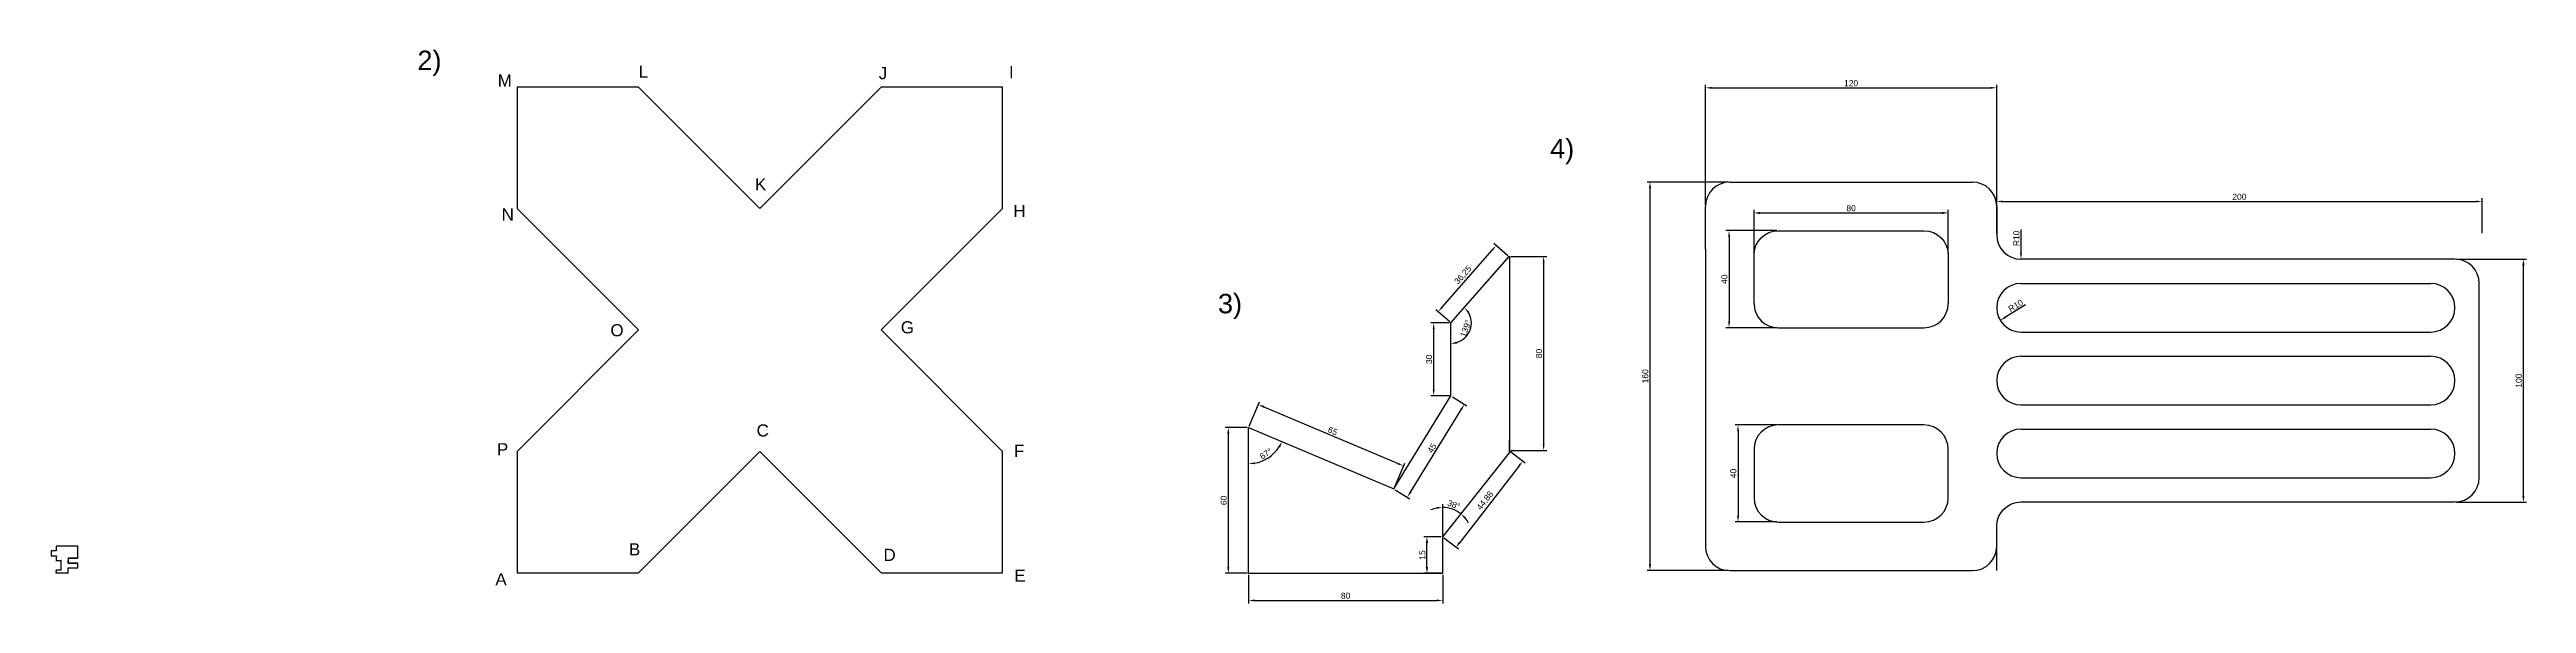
# Model space of a CAD drawing. Header units: millimetres. Extents: x 97 to 1890, y 87 to 1100.
# Drawn here: x 97 to 1118, y 87 to 315 of the extents above; entities that cross this region are included whole.
import ezdxf

# ---------------------------------------------------------------- set-up
doc = ezdxf.new("R2010")
doc.units = ezdxf.units.MM
doc.styles.get("Standard").update_dxf_attribs({"font": 'arial.ttf'})
doc.dimstyles.new('ISO-25', dxfattribs={"dimtxt": 2.5, "dimasz": 2.5, "dimexe": 1.25, "dimexo": 0.625, "dimtad": 1, "dimtxsty": 'Standard', "dimcen": 2.5, "dimadec": 0, "dimazin": 0, "dimtfac": 1, "dimtmove": 0, "dimatfit": 3, "dimfxl": 1, "dimarcsym": 0})

# ---------------------------------------------------------------- blocks, each defined once
blk = doc.blocks.new('*D1')
at = {"color": 0, "lineweight": -2, "transparency": 16777216}
for p, q in [((590.8, 159.8), (581.8, 159.8)), ((583.1, 102.3), (583.1, 157.3)), ((590.8, 99.8), (581.8, 99.8))]:
    blk.add_line(p, q, dxfattribs=at)
at = {"color": 0, "transparency": 16777216}
for points in [[(582.6, 157.3), (583.5, 157.3), (583.1, 159.8)], [(582.6, 102.3), (583.5, 102.3), (583.1, 99.8)]]:
    blk.add_solid(points, dxfattribs=at)
at = {"layer": 'Defpoints', "color": 0, "transparency": 16777216}
for p in [(583.1, 159.8), (591.4, 159.8), (591.4, 99.8)]:
    blk.add_point(p, dxfattribs=at)
at = {"color": 0, "transparency": 16777216, "insert": (581.2, 129.8), "char_height": 2.5, "attachment_point": 5, "rotation": 90}
blk.add_mtext('60', dxfattribs=at)
blk = doc.blocks.new('*D2')
at = {"color": 0, "lineweight": -2, "transparency": 16777216}
for p, q in [((591.7, 160.4), (595.9, 170.4)), ((597.7, 168.3), (653, 145)), ((651.5, 135.1), (655.8, 145.1))]:
    blk.add_line(p, q, dxfattribs=at)
at = {"color": 0, "transparency": 16777216}
for points in [[(597.9, 168.7), (597.6, 167.9), (595.4, 169.3)], [(653.1, 145.3), (652.8, 144.6), (655.3, 144)]]:
    blk.add_solid(points, dxfattribs=at)
at = {"layer": 'Defpoints', "color": 0, "transparency": 16777216}
for p in [(591.4, 159.8), (655.3, 144), (651.3, 134.5)]:
    blk.add_point(p, dxfattribs=at)
at = {"color": 0, "transparency": 16777216, "insert": (626.1, 158.4), "char_height": 2.5, "attachment_point": 5, "rotation": 337.0824}
blk.add_mtext('65', dxfattribs=at)
blk = doc.blocks.new('*D3')
at = {"color": 0, "lineweight": -2, "transparency": 16777216}
for p, q in [((658.1, 133.2), (679.1, 167.3)), ((675.4, 172.5), (681.4, 168.8)), ((651.8, 134.2), (657.9, 130.4))]:
    blk.add_line(p, q, dxfattribs=at)
at = {"color": 0, "transparency": 16777216}
for points in [[(678.7, 167.5), (679.4, 167.1), (680.4, 169.4)], [(657.8, 133.5), (658.5, 133), (656.8, 131.1)]]:
    blk.add_solid(points, dxfattribs=at)
at = {"layer": 'Defpoints', "color": 0, "transparency": 16777216}
for p in [(674.8, 172.9), (680.4, 169.4), (651.3, 134.5)]:
    blk.add_point(p, dxfattribs=at)
at = {"color": 0, "transparency": 16777216, "insert": (667, 151.3), "char_height": 2.5, "attachment_point": 5, "rotation": 58.4436}
blk.add_mtext('45', dxfattribs=at)
blk = doc.blocks.new('*D4')
at = {"color": 0, "lineweight": -2, "transparency": 16777216}
for p, q in [((674.2, 202.9), (666.5, 202.9)), ((667.7, 175.4), (667.7, 200.4)), ((674.2, 172.9), (666.5, 172.9))]:
    blk.add_line(p, q, dxfattribs=at)
at = {"color": 0, "transparency": 16777216}
for points in [[(667.3, 200.4), (668.1, 200.4), (667.7, 202.9)], [(667.3, 175.4), (668.1, 175.4), (667.7, 172.9)]]:
    blk.add_solid(points, dxfattribs=at)
at = {"layer": 'Defpoints', "color": 0, "transparency": 16777216}
for p in [(667.7, 202.9), (674.8, 202.9), (674.8, 172.9)]:
    blk.add_point(p, dxfattribs=at)
at = {"color": 0, "transparency": 16777216, "insert": (665.8, 187.9), "char_height": 2.5, "attachment_point": 5, "rotation": 90}
blk.add_mtext('30', dxfattribs=at)
blk = doc.blocks.new('*D5')
at = {"color": 0, "lineweight": -2, "transparency": 16777216}
for p, q in [((698.3, 230.5), (692.5, 235.6)), ((671.2, 209.4), (691.8, 232.9)), ((674.4, 203.3), (668.6, 208.3))]:
    blk.add_line(p, q, dxfattribs=at)
at = {"color": 0, "transparency": 16777216}
for points in [[(691.5, 233.1), (692.1, 232.6), (693.4, 234.8)], [(670.9, 209.6), (671.5, 209.1), (669.5, 207.5)]]:
    blk.add_solid(points, dxfattribs=at)
at = {"layer": 'Defpoints', "color": 0, "transparency": 16777216}
for p in [(693.4, 234.8), (698.7, 230.1), (674.8, 202.9)]:
    blk.add_point(p, dxfattribs=at)
at = {"color": 0, "transparency": 16777216, "insert": (679.9, 222.5), "char_height": 2.5, "attachment_point": 5, "rotation": 48.7621}
blk.add_mtext('36,25', dxfattribs=at)
blk = doc.blocks.new('*D6')
at = {"color": 0, "lineweight": -2, "transparency": 16777216}
for p, q in [((699.5, 230.3), (714.3, 230.3)), ((713, 227.8), (713, 152.8)), ((699.5, 150.3), (714.3, 150.3))]:
    blk.add_line(p, q, dxfattribs=at)
at = {"color": 0, "transparency": 16777216}
for points in [[(712.6, 227.8), (713.4, 227.8), (713, 230.3)], [(712.6, 152.8), (713.4, 152.8), (713, 150.3)]]:
    blk.add_solid(points, dxfattribs=at)
at = {"layer": 'Defpoints', "color": 0, "transparency": 16777216}
for p in [(698.9, 230.3), (698.9, 150.3), (713, 150.3)]:
    blk.add_point(p, dxfattribs=at)
at = {"color": 0, "transparency": 16777216, "insert": (711.1, 190.3), "char_height": 2.5, "attachment_point": 5, "rotation": 90}
blk.add_mtext('80', dxfattribs=at)
blk = doc.blocks.new('*D7')
at = {"color": 0, "lineweight": -2, "transparency": 16777216}
for p, q in [((702.9, 144), (678.5, 112.5)), ((699.4, 149.9), (705.4, 145.2)), ((671.9, 114.4), (677.9, 109.8))]:
    blk.add_line(p, q, dxfattribs=at)
at = {"color": 0, "transparency": 16777216}
for points in [[(702.6, 144.3), (703.2, 143.8), (704.4, 146)], [(678.1, 112.8), (678.8, 112.3), (676.9, 110.5)]]:
    blk.add_solid(points, dxfattribs=at)
at = {"layer": 'Defpoints', "color": 0, "transparency": 16777216}
for p in [(698.9, 150.3), (671.4, 114.8), (676.9, 110.5)]:
    blk.add_point(p, dxfattribs=at)
at = {"color": 0, "transparency": 16777216, "insert": (689, 129.6), "char_height": 2.5, "attachment_point": 5, "rotation": 52.2428}
blk.add_mtext('44,88', dxfattribs=at)
blk = doc.blocks.new('*D8')
at = {"color": 0, "lineweight": -2, "transparency": 16777216}
for p, q in [((591.4, 99.2), (591.4, 87.4)), ((671.4, 99.2), (671.4, 87.4)), ((593.9, 88.6), (668.9, 88.6))]:
    blk.add_line(p, q, dxfattribs=at)
at = {"color": 0, "transparency": 16777216}
for points in [[(593.9, 89), (593.9, 88.2), (591.4, 88.6)], [(668.9, 89), (668.9, 88.2), (671.4, 88.6)]]:
    blk.add_solid(points, dxfattribs=at)
at = {"layer": 'Defpoints', "color": 0, "transparency": 16777216}
for p in [(591.4, 99.8), (671.4, 99.8), (671.4, 88.6)]:
    blk.add_point(p, dxfattribs=at)
at = {"color": 0, "transparency": 16777216, "insert": (631.4, 90.5), "char_height": 2.5, "attachment_point": 5}
blk.add_mtext('80', dxfattribs=at)
blk = doc.blocks.new('*D9')
at = {"color": 0, "lineweight": -2, "transparency": 16777216}
for p, q in [((670.8, 114.8), (663.7, 114.8)), ((664.9, 102.3), (664.9, 112.3)), ((670.8, 99.8), (663.7, 99.8))]:
    blk.add_line(p, q, dxfattribs=at)
at = {"color": 0, "transparency": 16777216}
for points in [[(664.5, 112.3), (665.4, 112.3), (664.9, 114.8)], [(664.5, 102.3), (665.4, 102.3), (664.9, 99.8)]]:
    blk.add_solid(points, dxfattribs=at)
at = {"layer": 'Defpoints', "color": 0, "transparency": 16777216}
for p in [(664.9, 114.8), (671.4, 114.8), (671.4, 99.8)]:
    blk.add_point(p, dxfattribs=at)
at = {"color": 0, "transparency": 16777216, "insert": (663, 107.3), "char_height": 2.5, "attachment_point": 5, "rotation": 90}
blk.add_mtext('15', dxfattribs=at)
blk = doc.blocks.new('*D10')
at = {"color": 0, "lineweight": -2, "transparency": 16777216}
blk.add_arc((591.4, 159.8), 14.9, 279.6089, 327.4735, dxfattribs=at)
at = {"color": 0, "transparency": 16777216}
for points in [[(603.6, 152), (604.4, 151.6), (605.2, 154)], [(593.9, 144.7), (593.9, 145.5), (591.4, 144.9)]]:
    blk.add_solid(points, dxfattribs=at)
at = {"layer": 'Defpoints', "color": 0, "transparency": 16777216}
for p in [(591.4, 159.8), (591.4, 159.8), (597.1, 146), (651.3, 134.5), (591.4, 99.8)]:
    blk.add_point(p, dxfattribs=at)
at = {"color": 0, "transparency": 16777216, "insert": (598.6, 149), "char_height": 2.5, "attachment_point": 5, "rotation": 33.5412}
blk.add_mtext('67°', dxfattribs=at)
blk = doc.blocks.new('*D11')
at = {"color": 0, "lineweight": -2, "transparency": 16777216}
blk.add_arc((674.8, 202.9), 8.42, 287.0795, 31.6826, dxfattribs=at)
at = {"color": 0, "transparency": 16777216}
for points in [[(681.7, 207), (682.3, 207.5), (680.4, 209.2)], [(677.4, 194.4), (677.2, 195.2), (674.8, 194.4)]]:
    blk.add_solid(points, dxfattribs=at)
at = {"layer": 'Defpoints', "color": 0, "transparency": 16777216}
for p in [(698.7, 230.1), (674.8, 202.9), (674.8, 202.9), (680.9, 197), (674.8, 172.9)]:
    blk.add_point(p, dxfattribs=at)
at = {"color": 0, "transparency": 16777216, "insert": (680.9, 200.6), "char_height": 2.5, "attachment_point": 5, "rotation": 69.381}
blk.add_mtext('139°', dxfattribs=at)
blk = doc.blocks.new('*D12')
at = {"color": 0, "lineweight": -2, "transparency": 16777216}
blk.add_line((671.4, 115.4), (671.4, 128.2), dxfattribs=at)
for start, end in [(101.8546, 113.7092), (51.5038, 90), (27.7946, 39.6492)]:
    blk.add_arc((671.4, 114.8), 12.1, start, end, dxfattribs=at)
at = {"color": 0, "transparency": 16777216}
for points in [[(668.9, 127.1), (669, 126.3), (671.4, 126.9)], [(680.4, 122.2), (681, 122.8), (678.9, 124.3)]]:
    blk.add_solid(points, dxfattribs=at)
at = {"layer": 'Defpoints', "color": 0, "transparency": 16777216}
for p in [(698.9, 149.4), (676.7, 125.7), (671.4, 114.8), (671.4, 114.8), (671.4, 99.8)]:
    blk.add_point(p, dxfattribs=at)
at = {"color": 0, "transparency": 16777216, "insert": (676, 128), "char_height": 2.5, "attachment_point": 5, "rotation": 340.7519}
blk.add_mtext('38°', dxfattribs=at)
blk = doc.blocks.new('*D30')
at = {"color": 0, "lineweight": -2, "transparency": 16777216}
for p, q in [((799.7, 231.5), (799.7, 249.4)), ((802.2, 248.2), (877.2, 248.2)), ((879.7, 231.5), (879.7, 249.4))]:
    blk.add_line(p, q, dxfattribs=at)
at = {"color": 0, "transparency": 16777216}
for points in [[(802.2, 248.6), (802.2, 247.7), (799.7, 248.2)], [(877.2, 248.6), (877.2, 247.7), (879.7, 248.2)]]:
    blk.add_solid(points, dxfattribs=at)
at = {"layer": 'Defpoints', "color": 0, "transparency": 16777216}
for p in [(879.7, 248.2), (799.7, 230.9), (879.7, 230.9)]:
    blk.add_point(p, dxfattribs=at)
at = {"color": 0, "transparency": 16777216, "insert": (839.7, 250.1), "char_height": 2.5, "attachment_point": 5}
blk.add_mtext('80', dxfattribs=at)
blk = doc.blocks.new('*D31')
at = {"color": 0, "lineweight": -2, "transparency": 16777216}
for p, q in [((809.1, 160.9), (791.9, 160.9)), ((793.1, 158.4), (793.1, 123.4)), ((809.1, 120.9), (791.9, 120.9))]:
    blk.add_line(p, q, dxfattribs=at)
at = {"color": 0, "transparency": 16777216}
for points in [[(792.7, 158.4), (793.5, 158.4), (793.1, 160.9)], [(792.7, 123.4), (793.5, 123.4), (793.1, 120.9)]]:
    blk.add_solid(points, dxfattribs=at)
at = {"layer": 'Defpoints', "color": 0, "transparency": 16777216}
for p in [(809.7, 160.9), (793.1, 120.9), (809.7, 120.9)]:
    blk.add_point(p, dxfattribs=at)
at = {"color": 0, "transparency": 16777216, "insert": (791.2, 140.9), "char_height": 2.5, "attachment_point": 5, "rotation": 90}
blk.add_mtext('40', dxfattribs=at)
blk = doc.blocks.new('*D32')
at = {"color": 0, "lineweight": -2, "transparency": 16777216}
for p, q in [((809.1, 240.9), (788.1, 240.9)), ((789.4, 238.4), (789.4, 203.4)), ((809.1, 200.9), (788.1, 200.9))]:
    blk.add_line(p, q, dxfattribs=at)
at = {"color": 0, "transparency": 16777216}
for points in [[(789, 238.4), (789.8, 238.4), (789.4, 240.9)], [(789, 203.4), (789.8, 203.4), (789.4, 200.9)]]:
    blk.add_solid(points, dxfattribs=at)
at = {"layer": 'Defpoints', "color": 0, "transparency": 16777216}
for p in [(809.7, 240.9), (789.4, 200.9), (809.7, 200.9)]:
    blk.add_point(p, dxfattribs=at)
at = {"color": 0, "transparency": 16777216, "insert": (787.5, 220.9), "char_height": 2.5, "attachment_point": 5, "rotation": 90}
blk.add_mtext('40', dxfattribs=at)
blk = doc.blocks.new('*D33')
at = {"color": 0, "lineweight": -2, "transparency": 16777216}
for p, q in [((789.1, 260.9), (755.6, 260.9)), ((756.8, 258.4), (756.8, 103.4)), ((789.1, 100.9), (755.6, 100.9))]:
    blk.add_line(p, q, dxfattribs=at)
at = {"color": 0, "transparency": 16777216}
for points in [[(756.4, 258.4), (757.3, 258.4), (756.8, 260.9)], [(756.4, 103.4), (757.3, 103.4), (756.8, 100.9)]]:
    blk.add_solid(points, dxfattribs=at)
at = {"layer": 'Defpoints', "color": 0, "transparency": 16777216}
for p in [(789.7, 260.9), (756.8, 100.9), (789.7, 100.9)]:
    blk.add_point(p, dxfattribs=at)
at = {"color": 0, "transparency": 16777216, "insert": (754.9, 180.9), "char_height": 2.5, "attachment_point": 5, "rotation": 90}
blk.add_mtext('160', dxfattribs=at)
blk = doc.blocks.new('*D34')
at = {"color": 0, "lineweight": -2, "transparency": 16777216}
for p, q in [((779.7, 251.5), (779.7, 300.9)), ((782.2, 299.7), (897.2, 299.7)), ((899.7, 251.5), (899.7, 300.9))]:
    blk.add_line(p, q, dxfattribs=at)
at = {"color": 0, "transparency": 16777216}
for points in [[(782.2, 300.1), (782.2, 299.3), (779.7, 299.7)], [(897.2, 300.1), (897.2, 299.3), (899.7, 299.7)]]:
    blk.add_solid(points, dxfattribs=at)
at = {"layer": 'Defpoints', "color": 0, "transparency": 16777216}
for p in [(899.7, 299.7), (779.7, 250.9), (899.7, 250.9)]:
    blk.add_point(p, dxfattribs=at)
at = {"color": 0, "transparency": 16777216, "insert": (839.7, 301.6), "char_height": 2.5, "attachment_point": 5}
blk.add_mtext('120', dxfattribs=at)
blk = doc.blocks.new('*D35')
at = {"color": 0, "lineweight": -2, "transparency": 16777216}
blk.add_line((911.6, 210.3), (903.3, 205.2), dxfattribs=at)
at = {"color": 0, "transparency": 16777216}
blk.add_solid([(903.1, 205.6), (903.5, 204.9), (901.2, 203.9)], dxfattribs=at)
at = {"layer": 'Defpoints', "color": 0, "transparency": 16777216}
for p in [(909.7, 209.1), (901.2, 203.9)]:
    blk.add_point(p, dxfattribs=at)
at = {"color": 0, "transparency": 16777216, "insert": (907.5, 210), "char_height": 2.5, "attachment_point": 5, "rotation": 31.3004}
blk.add_mtext('R10', dxfattribs=at)
blk = doc.blocks.new('*D36')
at = {"color": 0, "lineweight": -2, "transparency": 16777216}
blk.add_line((909.7, 241.4), (909.7, 231.6), dxfattribs=at)
at = {"color": 0, "transparency": 16777216}
blk.add_solid([(909.3, 231.6), (910.1, 231.6), (909.7, 229.1)], dxfattribs=at)
at = {"layer": 'Defpoints', "color": 0, "transparency": 16777216}
for p in [(909.7, 239.1), (909.7, 229.1)]:
    blk.add_point(p, dxfattribs=at)
at = {"color": 0, "transparency": 16777216, "insert": (907.8, 237.7), "char_height": 2.5, "attachment_point": 5, "rotation": 90}
blk.add_mtext('R10', dxfattribs=at)
blk = doc.blocks.new('*D37')
at = {"color": 0, "lineweight": -2, "transparency": 16777216}
for p, q in [((899.7, 239.8), (899.7, 254.2)), ((902.2, 252.9), (1097.2, 252.9)), ((1099.7, 239.8), (1099.7, 254.2))]:
    blk.add_line(p, q, dxfattribs=at)
at = {"color": 0, "transparency": 16777216}
for points in [[(902.2, 253.3), (902.2, 252.5), (899.7, 252.9)], [(1097.2, 253.3), (1097.2, 252.5), (1099.7, 252.9)]]:
    blk.add_solid(points, dxfattribs=at)
at = {"layer": 'Defpoints', "color": 0, "transparency": 16777216}
for p in [(1099.7, 252.9), (899.7, 239.1), (1099.7, 239.1)]:
    blk.add_point(p, dxfattribs=at)
at = {"color": 0, "transparency": 16777216, "insert": (999.7, 254.8), "char_height": 2.5, "attachment_point": 5}
blk.add_mtext('200', dxfattribs=at)
blk = doc.blocks.new('*D38')
at = {"color": 0, "lineweight": -2, "transparency": 16777216}
for p, q in [((1089.2, 229.1), (1118, 229.1)), ((1116.7, 226.6), (1116.7, 131.6)), ((1089.2, 129.1), (1118, 129.1))]:
    blk.add_line(p, q, dxfattribs=at)
at = {"color": 0, "transparency": 16777216}
for points in [[(1116.3, 226.6), (1117.2, 226.6), (1116.7, 229.1)], [(1116.3, 131.6), (1117.2, 131.6), (1116.7, 129.1)]]:
    blk.add_solid(points, dxfattribs=at)
at = {"layer": 'Defpoints', "color": 0, "transparency": 16777216}
for p in [(1088.5, 229.1), (1088.5, 129.1), (1116.7, 129.1)]:
    blk.add_point(p, dxfattribs=at)
at = {"color": 0, "transparency": 16777216, "insert": (1114.8, 179.1), "char_height": 2.5, "attachment_point": 5, "rotation": 90}
blk.add_mtext('100', dxfattribs=at)

msp = doc.modelspace()

# ---------------------------------------------------------------- linework, layer by layer
for p, q in [((340, 300), (390, 250)), ((390, 250), (440, 300)), ((789.697, 260.866), (844.985, 260.866)), ((789.697, 260.866), (889.697, 260.866)), ((290, 250), (340, 200)), ((490, 250), (440, 200)), ((779.697, 233.219), (779.697, 250.866)), ((779.697, 233.219), (779.697, 250.866)), ((899.697, 250.866), (899.697, 239.137)), ((674.829, 202.856), (698.889, 230.303)), ((674.829, 202.856), (698.724, 230.115)), ((698.889, 230.303), (698.889, 150.303)), ((1088.53, 229.137), (909.697, 229.137)), ((1088.53, 229.137), (1088.53, 229.137)), ((909.697, 219.137), (1078.53, 219.137)), ((340, 200), (290, 150)), ((490, 150), (440, 200)), ((674.829, 172.856), (674.829, 202.856)), ((809.697, 200.866), (869.697, 200.866)), ((909.697, 199.137), (1078.53, 199.137)), ((909.697, 189.137), (1078.53, 189.137)), ((651.279, 134.51), (674.829, 172.856)), ((909.697, 169.137), (1078.53, 169.137)), ((591.409, 99.821), (591.409, 159.821)), ((591.409, 159.821), (651.279, 134.51)), ((698.889, 150.303), (698.889, 154.488)), ((909.697, 159.137), (1078.53, 159.137)), ((340, 100), (390, 150)), ((440, 100), (390, 150)), ((671.409, 114.821), (698.889, 149.373)), ((698.889, 150.303), (698.889, 149.373)), ((698.889, 149.373), (698.889, 149.967)), ((698.889, 149.967), (698.889, 149.373)), ((909.697, 139.137), (1078.53, 139.137)), ((671.409, 99.821), (671.409, 114.821)), ((899.697, 100.866), (899.697, 110.866)), ((591.409, 99.821), (671.409, 99.821))]:
    msp.add_line(p, q)
for points in [[(340, 300), (290, 300), (290, 250)], [(490, 250), (490, 300), (440, 300)], [(290, 150), (290, 100), (340, 100)], [(440, 100), (490, 100), (490, 150)], [(100, 109), (98, 109), (98, 107), (100, 107)], [(109, 109), (109, 111), (100, 111), (100, 109)], [(100, 107), (100, 105), (102, 105)], [(102, 105), (102, 101)], [(105, 106), (109, 106), (109, 111), (105, 111)], [(109, 106), (105, 106), (105, 104), (109, 104)], [(105, 104), (105, 105)], [(105, 102), (109, 102), (109, 104), (105, 104)], [(102, 101), (100, 101), (100, 100), (105, 100), (105, 101)], [(105, 101), (105, 102)]]:
    msp.add_lwpolyline(points)
for points in [[(799.697, 210.866), (799.697, 230.866, -0.41421356), (809.697, 240.866), (869.697, 240.866, -0.41421356), (879.697, 230.866), (879.697, 210.866)], [(779.697, 233.219), (779.697, 110.866, 0.41421356), (789.697, 100.866), (889.697, 100.866, 0.41421356), (899.697, 110.866), (899.697, 119.137, -0.41421356), (909.697, 129.137), (1088.53, 129.137, 0.41421356), (1098.53, 139.137), (1098.53, 219.137)]]:
    msp.add_lwpolyline(points, format="xyb")
msp.add_lwpolyline([(809.697, 120.866), (869.697, 120.866, 0.41421356), (879.697, 130.866), (879.697, 150.866, 0.41421356), (869.697, 160.866), (809.697, 160.866, 0.41421356), (799.697, 150.866), (799.697, 130.866, 0.41421356)], format="xyb", close=True)
for centre, start, end in [((789.697, 250.866), 90, 180), ((889.697, 250.866), 0, 90), ((909.697, 239.137), 180, 270), ((1088.53, 219.137), 0, 90), ((909.697, 209.137), 90, 270), ((1078.53, 209.137), 270, 90), ((809.697, 210.866), 180, 270), ((869.697, 210.866), 270, 0), ((909.697, 179.137), 90, 270), ((1078.53, 179.137), 270, 90), ((909.697, 149.137), 90, 270), ((1078.53, 149.137), 270, 90)]:
    msp.add_arc(centre, 10, start, end)
msp.add_point((100, 100))

# ---------------------------------------------------------------- texts
at = {"attachment_point": 1}
for s, width, insert, char_height in [('2)', 25.21383, (248.921, 315.023), 8), ('L', 17.4198, (340.119, 308.823), 5), ('I', 13.51248, (492.7, 308.672), 5), ('4)', 41.15979, (715.678, 278.658), 8), ('3)', 25.09538, (578.806, 214.846), 8), ('G', 25.73806, (448.11, 203.574), 5), ('F', 16.56204, (494.734, 152.711), 5), ('O', 0.43422, (99.681, 104.907), 0.305), ('N', 0.41814, (100.366, 107.064), 0.305), ('P', 0.33772, (102.199, 105.36), 0.305), ('G', 0.39916, (104.459, 106.154), 0.305), ('C', 0.36989, (104.576, 102.129), 0.305), ('F', 0.43422, (104.571, 103.992), 0.305), ('I', 0.85392, (109.129, 111.323), 0.305), ('D', 0.54836, (109.257, 102.08), 0.305), ('H', 0.38597, (109.307, 106.067), 0.305), ('E', 0.46638, (109.307, 104.075), 0.305), ('B', 4.37692, (336.103, 112.149), 5), ('R', 0.23299, (99.592, 101.127), 0.305), ('A', 0.3039, (99.782, 99.683), 0.305), ('Q', 0.54326, (102, 101), 0.305), ('B', 0.36468, (105.062, 99.923), 0.305), ('E', 18.69839, (494.902, 101.306), 5)]:
    msp.add_mtext_dynamic_manual_height_columns(s, width=width, gutter_width=1.527, heights=[0], dxfattribs=dict(at, insert=insert, char_height=char_height))
for s, insert, char_height in [('J', (439.02, 308.245), 5), ('M', (282.026, 305.223), 5), ('K', (388.039, 262.434), 5), ('N', (283.649, 250.059), 5), ('H', (494.499, 251.469), 5), ('O', (328.464, 202.358), 5), ('P', (281.701, 153.36), 5), ('C', (388.693, 161.105), 5), ('1)', (97.304, 111.153), 0.3054), ('L', (97.873, 109.554), 0.305), ('M', (98, 106.742), 0.305), ('J', (99.984, 111.563), 0.305), ('D', (440.98, 109.855), 5), ('A', (281.051, 99.818), 5)]:
    msp.add_mtext(s, dxfattribs=dict(at, insert=insert, char_height=char_height))

# ---------------------------------------------------------------- dimensions: what is measured, and where the dimension line sits
for base, p1, p2, picture, middle in [((899.697, 299.671), (779.697, 250.866), (899.697, 250.866), '*D34', (839.697, 301.573)), ((1099.697, 252.906), (899.697, 239.137), (1099.697, 239.137), '*D37', (999.697, 254.807)), ((879.697, 248.156), (799.697, 230.866), (879.697, 230.866), '*D30', (839.697, 250.057)), ((671.409, 88.616), (591.409, 99.821), (671.409, 99.821), '*D8', (631.409, 90.518))]:
    dim = msp.add_linear_dim(base=base, p1=p1, p2=p2, dimstyle='ISO-25')
    dim.commit()
    dim.dimension.update_dxf_attribs({"geometry": picture, "text_midpoint": middle})
for base, p1, p2, picture, middle in [((756.837, 100.866), (789.697, 260.866), (789.697, 100.866), '*D33', (754.936, 180.866)), ((789.382, 200.866), (809.697, 240.866), (809.697, 200.866), '*D32', (787.481, 220.866)), ((713.003, 150.303), (698.889, 230.303), (698.889, 150.303), '*D6', (711.102, 190.303)), ((1116.743, 129.137), (1088.53, 229.137), (1088.53, 129.137), '*D38', (1114.841, 179.137)), ((667.704, 202.856), (674.829, 172.856), (674.829, 202.856), '*D4', (665.801, 187.856)), ((583.06, 159.821), (591.409, 99.821), (591.409, 159.821), '*D1', (581.158, 129.821)), ((793.11, 120.866), (809.697, 160.866), (809.697, 120.866), '*D31', (791.209, 140.866)), ((664.939, 114.821), (671.409, 99.821), (671.409, 114.821), '*D9', (663.038, 107.321))]:
    dim = msp.add_linear_dim(base=base, p1=p1, p2=p2, angle=90, dimstyle='ISO-25')
    dim.commit()
    dim.dimension.update_dxf_attribs({"geometry": picture, "text_midpoint": middle})
for p1, p2, distance, picture, middle in [((674.829, 202.856), (698.724, 230.115), 7.038, '*D5', (679.884, 222.527)), ((591.409, 159.821), (651.279, 134.51), 10.28, '*D2', (626.088, 158.386)), ((651.279, 134.51), (674.829, 172.856), -6.511, '*D3', (666.986, 151.268)), ((698.889, 150.303), (671.409, 114.821), 7.005, '*D7', (689.006, 129.575))]:
    dim = msp.add_aligned_dim(p1=p1, p2=p2, distance=distance, dimstyle='ISO-25')
    dim.commit()
    dim.dimension.update_dxf_attribs({"geometry": picture, "text_midpoint": middle})
for center, mpoint, picture, middle in [((909.697, 239.137), (909.697, 229.137), '*D36', (909.697, 237.744)), ((909.697, 209.137), (901.152, 203.941), '*D35', (908.507, 208.413))]:
    dim = msp.add_radius_dim(center=center, mpoint=mpoint, dimstyle='ISO-25')
    dim.commit()
    dim.dimension.update_dxf_attribs({"geometry": picture, "text_midpoint": middle, "dimtype": 164})
for base, line1, line2, picture, middle in [((680.91, 197.035), ((674.829, 202.856), (698.724, 230.115)), ((674.829, 172.856), (674.829, 202.856)), '*D11', (680.927, 200.561)), ((597.087, 146.019), ((591.409, 159.821), (651.279, 134.51)), ((591.409, 99.821), (591.409, 159.821)), '*D10', (598.605, 148.967)), ((676.652, 125.732), ((671.409, 99.821), (671.409, 114.821)), ((671.409, 114.821), (698.889, 149.373)), '*D12', (676.027, 128.045))]:
    dim = msp.add_angular_dim_2l(base=base, line1=line1, line2=line2, dimstyle='ISO-25')
    dim.commit()
    dim.dimension.update_dxf_attribs({"geometry": picture, "text_midpoint": middle})

doc.saveas('drawing.dxf')
